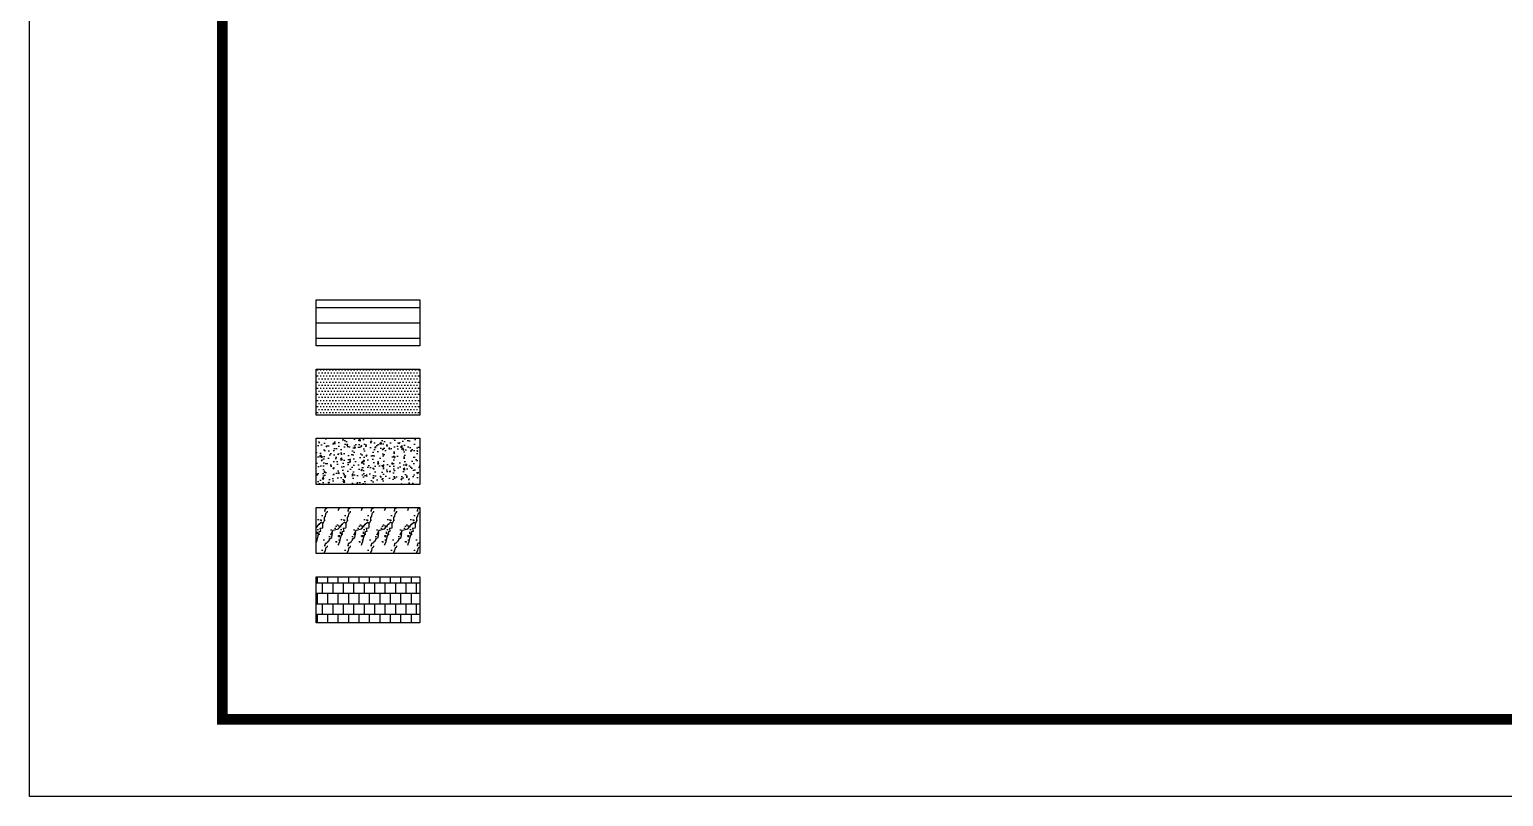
# Model space of a CAD drawing. Extents: x -59851 to 653804, y -249523 to 437614.
# Drawn here: x 149177 to 177854, y 348488 to 363406 of the extents above; entities that cross this region are included whole.
import ezdxf
from ezdxf.enums import TextEntityAlignment as Align

# ---------------------------------------------------------------- set-up
doc = ezdxf.new("R2010")
doc.units = 0
doc.header["$LTSCALE"] = 1000
doc.header["$MEASUREMENT"] = 0
for name, color, linetype in [('A-材质分割线（横向）', 252, 'Continuous'), ('ELE-1', 41, 'Continuous'), ('LABEL_FIXBOX_PM', 7, 'Continuous'), ('LABEL_TXT_PM', 1, 'Continuous'), ('PUB_HATCH', 8, 'Continuous')]:
    doc.layers.add(name, color=color, linetype=linetype)
doc.styles.add('LABEL_TXT_PM', font='pm_njadri_romans1.shx', dxfattribs={"width": 0.7, "bigfont": 'pm_njadri_hztxt.shx'})

# ---------------------------------------------------------------- blocks, each defined once
blk = doc.blocks.new('PMSheet_A1_20150113_5-3892016032414355901')
at = {"layer": 'LABEL_FIXBOX_PM'}
blk.add_lwpolyline([(0, 594), (841, 594), (841, 0), (0, 0)], close=True, dxfattribs=at)
at = {"layer": 'LABEL_FIXBOX_PM', "const_width": 1.4}
blk.add_lwpolyline([(831, 584), (25, 584), (25, 10), (831, 10)], close=True, dxfattribs=at)
at = {"layer": 'LABEL_TXT_PM', "style": 'LABEL_TXT_PM'}
for tag, height, width, p in [('修改图应说明理由', 4.5, 0.7, (788.35, 468.8)), ('出图章签名', 4.5, 0.7, (759.46, 338.09)), ('建设单位_U01', 4.5, 0.7, (800.9, 212.14)), ('建设单位', 4.5, 0.7, (800.9, 210.2)), ('建设单位_D01', 4.5, 0.7, (800.9, 207.4)), ('项目名称_U01', 4.5, 0.7, (800.9, 200.42)), ('项目名称', 4.5, 0.7, (800.9, 198.19)), ('项目名称_D01', 4.5, 0.7, (800.9, 195.3)), ('设计编号', 4.5, 0.6, (780.76, 187.9)), ('分项号', 4.5, 0.6, (820.26, 188)), ('项目经理', 4.5, 0.7, (780.26, 172)), ('项目经理签名', 4.5, 0.7, (810.18, 172.26)), ('审定', 4.5, 0.7, (780.26, 163.9)), ('审定签名', 4.5, 0.7, (810.18, 164.16)), ('审核', 4.5, 0.7, (780.26, 156)), ('审核签名', 4.5, 0.7, (810.18, 156.26)), ('项目负责', 4.5, 0.7, (780.26, 148)), ('项目负责签名', 4.5, 0.7, (810.18, 148.26)), ('专业负责', 4.5, 0.7, (780.26, 140)), ('专业负责签名', 4.5, 0.7, (810.18, 140.26)), ('校对', 4.5, 0.7, (780.26, 131.9)), ('校对签名', 4.5, 0.7, (810.18, 132.16)), ('设计', 4.5, 0.7, (780.26, 124)), ('设计签名', 4.5, 0.7, (810.18, 124.26)), ('绘制', 4.5, 0.7, (780.26, 115.9)), ('绘制签名', 4.5, 0.7, (810.18, 116.16)), ('方案_01', 4.5, 0.7, (780.26, 95.9)), ('方案_01签名', 4.5, 0.7, (810.18, 96.16)), ('方案_02', 4.5, 0.7, (780.26, 87.9)), ('方案_02签名', 4.5, 0.7, (810.18, 88.16)), ('方案_03', 4.5, 0.7, (780.29, 79.9)), ('方案_03签名', 4.5, 0.7, (810.2, 80.16)), ('方案_04', 4.5, 0.7, (780.26, 71.9)), ('方案_04签名', 4.5, 0.7, (810.18, 72.16)), ('图名_U02', 4.5, 0.7, (790.5, 60.2)), ('图名_U01', 4.5, 0.7, (790.5, 54.2)), ('图名', 4.5, 0.7, (790.5, 47.96)), ('图名_D01', 4.5, 0.7, (790.5, 42.4)), ('图名_D02', 4.5, 0.7, (790.5, 37)), ('图号', 3.5, 0.7, (760.97, 20.95)), ('图档号', 3.5, 0.7, (781.1, 20.95)), ('日期', 3.5, 0.7, (801.07, 20.95)), ('版本号', 3.5, 0.7, (820.27, 20.95))]:
    blk.add_attdef(tag, text='', height=height, dxfattribs=dict(at, width=width)).set_placement(p, align=Align.CENTER)

msp = doc.modelspace()

# ---------------------------------------------------------------- hatches: boundary and pattern name
at = {"layer": 'PUB_HATCH'}
h = msp.add_hatch(dxfattribs=at)
h.set_pattern_fill('DOTS', color=8, scale=37.5)
h.set_pattern_definition([(0, (-1291857.735, 475790.78), (29.765625, 59.53125), [0, -59.53125])])
h.paths.add_polyline_path([(154754, 356801.1), (156771.6, 356801.1), (156771.6, 355905.3), (154754, 355905.3)])
h = msp.add_hatch(dxfattribs=at)
h.set_pattern_fill('AR-CONC', color=256, scale=150)
h.set_pattern_definition([(50, (-1299682.96, 474444.9), (273.277003, -23.90863), [28.575, -314.325]), (355, (-1299682.96, 474444.9), (-52.86424, 286.584964), [22.86, -251.46]), (100.451, (-1299660.2, 474442.92), (220.413752, 262.67503), [24.285, -267.135]), (46.1842, (-1299682.96, 474521.1), (406.61856, -63.06349), [42.8625, -471.4875]), (96.6356, (-1299649.08, 474515.85), (356.10635, 371.13833), [36.4275, -400.7025]), (351.184, (-1299682.96, 474521.1), (356.10691, 371.13768), [34.29, -377.19]), (21, (-1299644.86, 474502.06), (227.42232, -153.398278), [28.575, -314.325]), (326, (-1299644.86, 474502.06), (92.70304, 276.28195), [22.86, -251.46]), (71.4514, (-1299625.9, 474489.28), (320.124736, 122.884287), [24.285, -267.135]), (37.5, (-1299682.96, 474444.91), (4.632905, 126.832558), [0, -248.412, 0, -255.27, 0, -252.4125]), (7.5, (-1299682.96, 474444.91), (100.229494, 150.270862), [0, -145.542, 0, -242.697, 0, -96.2025]), (327.5, (-1299767.93, 474444.91), (203.385893, -8.593116), [0, -95.25, 0, -297.18, 0, -394.335]), (317.5, (-1299806.03, 474444.91), (222.193772, 38.139737), [0, -123.825, 0, -197.358, 0, -280.035])])
h.paths.add_polyline_path([(154754, 355455.3), (156771.6, 355455.3), (156771.6, 354559.4), (154754, 354559.4)])
h = msp.add_hatch(dxfattribs=at)
h.set_pattern_fill('大理石', color=8, scale=150)
h.set_pattern_definition([(41.9872125, (-1283240.16, 474921.44), (899.999987, 675.000015), [14.4146, -3012.65078]), (68.1985905, (-1283454.446, 474898.94), (449.9999997, 1350.0000006), [51.92838, -3583.05786]), (60.945396, (-1283465.16, 474873.23), (449.9999698, 675.0000192), [22.06206, -4610.97135]), (90, (-1283454.45, 474892.5), (450, -3e-14), [6.42857, -668.5714]), (71.565051, (-1283244.45, 474908.59), (9e-07, 675), [13.55262, -1409.47231]), (171.469234, (-1283244.446, 474908.59), (-449.9999985, 4.2e-06), [21.6683, -4528.6749]), (79.215702, (-1283274.446, 474866.8), (450.0000022, 2700.0000012), [45.80906, -4764.14145]), (62.1329961, (-1283613.017, 475072.516), (1799.99997813, 3375.0000132), [105.44185, -22037.34735]), (0, (-1283606.54, 475171.5), (0, 675), [0, -450]), (64.9831065, (-1283315.16, 475294.3), (900.0000023, 2024.9999986), [70.9412, -7377.8841]), (81.4391104, (-1283141.589, 475027.516), (899.99999845, 6074.99996169), [100.76557, -21060.0027]), (82.8749836, (-1283390.16, 475088.587), (449.99997296, 3375.0000034), [51.8288, -10832.2191]), (76.75948, (-1283435.16, 474947.158), (450.00000437, 2024.99999844), [112.27017, -11676.0978]), (0, (-1283505.3, 474947.5), (0, 675), [0, -450]), (0, (-1283498.1, 474940.26), (0, 675), [0, -450]), (0, (-1283447.5, 474976.4), (0, 675), [0, -450]), (0, (-1283461.9, 475055.9), (0, 675), [0, -450]), (59.0362434, (-1283409.446, 475056.444), (449.9999642, 675.0000194), [37.48469, -7834.3002]), (0, (-1283390.2, 475087.34), (0, 675), [0, -450]), (0, (-1283447.5, 475063.1), (0, 675), [0, -450]), (0, (-1283425.8, 475106.45), (0, 675), [0, -450]), (0, (-1283447.5, 475041.4), (0, 675), [0, -450]), (50.194429, (-1283186.59, 474995.37), (450.0000003, 675.0000003), [16.73625, -3497.8761]), (90, (-1283186.6, 474976.1), (450, -3e-14), [19.28571, -655.71426]), (43.66778, (-1283210.16, 474953.587), (1350.000001, 1349.9999974), [32.58623, -6810.5214]), (90, (-1283210.16, 474947.16), (450, -3e-14), [6.42857, -668.5714]), (39.805571, (-1283229.446, 474931.087), (899.9999785, 675.0000266), [25.10437, -5246.81415]), (0, (-1283295.6, 474976.4), (0, 675), [0, -450]), (0, (-1283185.6, 474996.8), (0, 675), [0, -450]), (0, (-1283185.6, 474996.8), (0, 675), [0, -450]), (29.3577535, (-1283175.874, 475008.23), (1349.9999973, 675.000004), [39.33763, -4091.1133]), (0, (-1283187.2, 475041.4), (0, 675), [0, -450]), (146.309932, (-1283315.16, 475294.3), (-900.0000055, 674.9999883), [46.35709, -4821.1371]), (8.1301023, (-1283364.446, 475204.3), (4499.9999683, 674.999996), [45.45686, -9500.4846]), (47.8624052, (-1283465.16, 475191.444), (1800.0000008, 2024.99999812), [60.68487, -12683.13705]), (14.620874, (-1283563.731, 475165.73), (2699.99999256, 675.00002816), [101.87027, -10594.5075]), (0, (-1283527, 475207.6), (0, 675), [0, -450]), (18.434949, (-1283383.73, 475140.016), (1800, 674.9999978), [20.32893, -4248.74588]), (16.699244, (-1283364.45, 475146.44), (449.999991, 3.7e-05), [11.18604, -2337.88288]), (101.093723, (-1283353.731, 475149.658), (-900.00000787, 4724.9999558), [55.68337, -11637.8244]), (0, (-1283411.3, 475178.7), (0, 675), [0, -450]), (0, (-1283364.7, 475205.6), (0, 675), [0, -450]), (0, (-1283425.8, 475128.1), (0, 675), [0, -450]), (0, (-1283483.6, 475272.64), (0, 675), [0, -450]), (0, (-1283505.3, 475243.74), (0, 675), [0, -450]), (44.1449026, (-1283390.16, 475284.658), (1350.0000023, 1349.99999995), [50.76582, -10610.0559]), (54.5829447, (-1283424.446, 475236.444), (450.00000126, 674.99999734), [59.16188, -12364.8318]), (0, (-1283389.55, 475285.1), (0, 675), [0, -450]), (0, (-1283454.7, 475250.96), (0, 675), [0, -450]), (0, (-1283389.55, 475285.1), (0, 675), [0, -450]), (0, (-1283424.4, 475235.4), (0, 675), [0, -450]), (75.068583, (-1283319.45, 475210.73), (450, 2025.0000006), [16.63304, -3476.30625]), (90, (-1283315.16, 475226.8), (450, -3e-14), [67.5, -607.5]), (50.194429, (-1283235.874, 475509.66), (450.0000003, 675.0000003), [16.73625, -3497.8761]), (0, (-1283360.7, 475366.6), (0, 675), [0, -450]), (0, (-1283346.24, 475359.35), (0, 675), [0, -450]), (0, (-1283404.1, 475373.8), (0, 675), [0, -450]), (0, (-1283331.8, 475453.3), (0, 675), [0, -450]), (53.1301023, (-1283285.16, 475413.23), (450.0000006, 674.9999996), [32.14286, -6717.85695]), (90, (-1283285.16, 475358.6), (450, -3e-14), [54.64286, -620.35713]), (0, (-1283285.1, 475359.7), (0, 675), [0, -450]), (23.1985905, (-1283250.87, 475503.23), (1350.000001, 675.0000003), [16.31952, -3410.77837]), (66.037511, (-1283255.16, 475493.59), (450, 1349.999999), [10.55235, -2205.44064]), (66.037511, (-1283259.45, 475483.94), (450, 1349.999999), [10.55235, -2205.44064]), (81.8698976, (-1283265.874, 475438.944), (450.00000195, 3375.00000034), [45.45686, -9500.4846]), (90, (-1283225.16, 475522.5), (450, -3e-14), [16.07143, -658.92856]), (0, (-1283274.6, 475545), (0, 675), [0, -450])])
h.paths.add_polyline_path([(154754, 354109.4), (156771.6, 354109.4), (156771.6, 353213.5), (154754, 353213.5)])
h = msp.add_hatch(dxfattribs=at)
h.set_pattern_fill('AR-B88', color=256, scale=100)
h.set_pattern_definition([(0, (224170.95, 50890.8), (0, 203.2), []), (90, (224170.95, 50890.81), (-101.6, 203.2), [203.2, -203.2])])
h.paths.add_polyline_path([(154754, 352763.5), (156771.6, 352763.5), (156771.6, 351867.6), (154754, 351867.6)])

# ---------------------------------------------------------------- linework, layer by layer
at = {"layer": 'A-材质分割线（横向）'}
for points in [[(154754, 357999.1), (156771.6, 357999.1)], [(154754, 357699.1), (156771.6, 357699.1)], [(154754, 357399.1), (156771.6, 357399.1)]]:
    msp.add_lwpolyline(points, dxfattribs=at)
at = {"layer": 'ELE-1'}
for points in [[(154754, 358147), (156771.6, 358147), (156771.6, 357251.1), (154754, 357251.1)], [(154754, 356801.1), (156771.6, 356801.1), (156771.6, 355905.3), (154754, 355905.3)], [(154754, 355455.3), (156771.6, 355455.3), (156771.6, 354559.4), (154754, 354559.4)], [(154754, 354109.4), (156771.6, 354109.4), (156771.6, 353213.5), (154754, 353213.5)], [(154754, 352763.5), (156771.6, 352763.5), (156771.6, 351867.6), (154754, 351867.6)]]:
    msp.add_lwpolyline(points, close=True, dxfattribs=at)

# ---------------------------------------------------------------- block references
at = {"xscale": 150, "yscale": 150, "zscale": 150}
msp.add_blockref('PMSheet_A1_20150113_5-3892016032414355901', (149177.5, 348488), dxfattribs=at)

doc.saveas('drawing.dxf')
